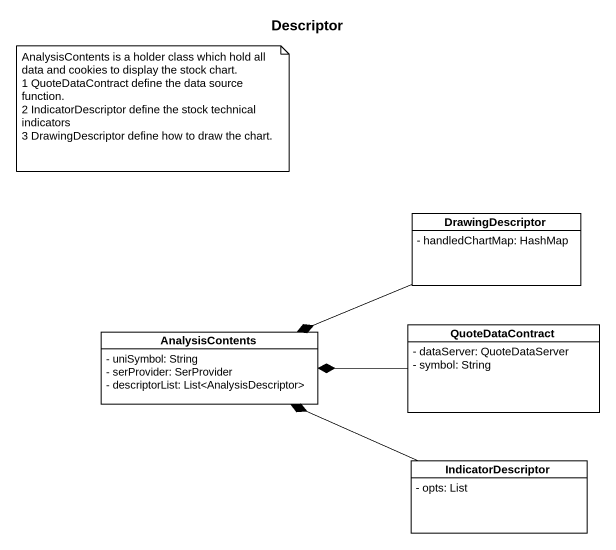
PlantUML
@startuml
title Descriptor
hide circle
hide empty members
skinparam classAttributeIconSize 0
class DrawingDescriptor {
  - handledChartMap: HashMap
}
class AnalysisContents {
  - uniSymbol: String
  - serProvider: SerProvider
  - descriptorList: List<AnalysisDescriptor>
}
class QuoteDataContract {
  - dataServer: QuoteDataServer
  - symbol: String
}
class IndicatorDescriptor {
  - opts: List
}
DrawingDescriptor -left-* AnalysisContents
QuoteDataContract -left-* AnalysisContents
IndicatorDescriptor -left-* AnalysisContents
note as N1
  AnalysisContents is a holder class which hold all data and cookies to display the stock chart.
  1 QuoteDataContract define the data source function.
  2 IndicatorDescriptor define the stock technical indicators
  3 DrawingDescriptor define how to draw the chart.
end note
@enduml
